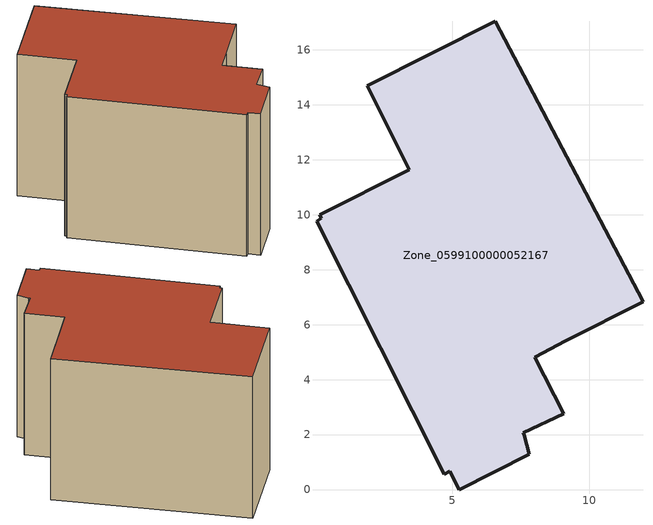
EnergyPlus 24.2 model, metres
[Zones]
Zone_0599100000052167
 floor ground (C_G): 0.18,9.99 3.44,11.64 1.91,14.69 6.56,17.03 11.95,6.83 9.14,5.41 8.01,4.82 9.06,2.76 7.59,2.06 7.63,1.98 7.81,1.29 5.26,0 4.92,0.66 4.71,0.56 0.07,9.77 0.24,9.86 z0
 wall outside (C_F): 1.91,14.69 3.44,11.64 0.18,9.99 0.24,9.86 0.07,9.77 4.71,0.56 4.92,0.66 5.26,0 7.81,1.29 7.63,1.98 7.59,2.06 9.06,2.76 8.01,4.82 9.14,5.41 11.95,6.83 6.56,17.03 1.91,14.69 z0:9.39
 roof outside (C_R): 3.44,11.64 0.18,9.99 0.24,9.86 0.07,9.77 4.71,0.56 4.92,0.66 5.26,0 7.81,1.29 7.63,1.98 7.59,2.06 9.06,2.76 8.01,4.82 9.14,5.41 11.95,6.83 6.56,17.03 1.91,14.69 z9.39
[BUILDING]
Pand.0599100000052167: North Axis=0; Terrain=City; Loads Convergence Tolerance Value=0.04; Temperature Convergence Tolerance Value=0.4; Solar Distribution=FullExterior; Maximum Number of Warmup Days=25; Minimum Number of Warmup Days=1
[Site:Location]
Rotterdam.The.Hague.AP_ZH_NLD Design_Conditions: Latitude=51.96; Longitude=4.45; Time Zone=1; Elevation=-4.5
[SITE:GROUNDTEMPERATURE:BUILDINGSURFACE]
18, 18, 18, 18, 18, 18, 18, 18, 18, 18, 18, 18
[MATERIAL] Thermal Absorptance=0.9; Solar Absorptance=0.7; Visible Absorptance=0.7
Name | Roughness | Thickness | Conductivity | Density | Specific Heat
G.TC.1946 | MediumSmooth | 0.15 | 1 | 540 | 1210
F.TC.1946 | Rough | 0.3 | 0.857143 | 1920 | 840
R.TC.1946 | MediumRough | 0.2 | 0.909091 | 1500 | 1000
[CONSTRUCTION]
C_G: G.TC.1946
C_F: F.TC.1946
C_R: R.TC.1946
[ZONE]
Zone_0599100000052167: Type=1; Multiplier=1; Ceiling Height=Autocalculate; Volume=Autocalculate; Floor Area=autocalculate; Part of Total Floor Area=Yes
[ZONEINFILTRATION:DESIGNFLOWRATE]
Infil_Zone_0599100000052167: Zone or ZoneList or Space or SpaceList=Zone_0599100000052167; Schedule=AlwaysOn; Design Flow Rate Calculation Method=Flow/Area; Flow Rate per Floor Area=0.003; Constant Term Coefficient=1; Temperature Term Coefficient=0; Velocity Term Coefficient=0; Velocity Squared Term Coefficient=0
[HVACTEMPLATE:ZONE:IDEALLOADSAIRSYSTEM]
Zone_0599100000052167: Maximum Heating Supply Air Temperature=50; Minimum Cooling Supply Air Temperature=13; Maximum Heating Supply Air Humidity Ratio=0.0156; Minimum Cooling Supply Air Humidity Ratio=0.0077; Heating Limit=NoLimit; Cooling Limit=NoLimit; Dehumidification Control Type=ConstantSensibleHeatRatio; Cooling Sensible Heat Ratio=0.7; Dehumidification Setpoint=60; Humidification Control Type=None; Humidification Setpoint=30; Outdoor Air Method=None; Outdoor Air Flow Rate per Person=0.00944; Outdoor Air Flow Rate per Zone Floor Area=0; Outdoor Air Flow Rate per Zone=0; Demand Controlled Ventilation Type=None; Outdoor Air Economizer Type=NoEconomizer; Heat Recovery Type=None; Sensible Heat Recovery Effectiveness=0.7; Latent Heat Recovery Effectiveness=0.65
[ZONECONTROL:THERMOSTAT]
ThermostatControl_Zone_0599100000052167: Zone or ZoneList=Zone_0599100000052167; Control Type Schedule=DualSetpointControlType; Control 1=Thermostat_Zone_0599100000052167; Temperature Difference Between Cutout And Setpoint=0
[THERMOSTATSETPOINT:DUALSETPOINT]
Thermostat_Zone_0599100000052167: Heating Setpoint Temperature Schedule=HeatingSetpoint_Zone_0599100000052167; Cooling Setpoint Temperature Schedule=CoolingSetpoint_Zone_0599100000052167
[SCHEDULE:COMPACT]
HeatingSetpoint_Zone_0599100000052167: Through: 12/31, For: AllDays, Until: 24:00, 21
CoolingSetpoint_Zone_0599100000052167: Through: 12/31, For: AllDays, Until: 24:00, 24
DualSetpointControlType: Through: 12/31, For: AllDays, Until: 24:00, 4
AlwaysOn: Through: 12/31, For: AllDays, Until: 24:00, 1
